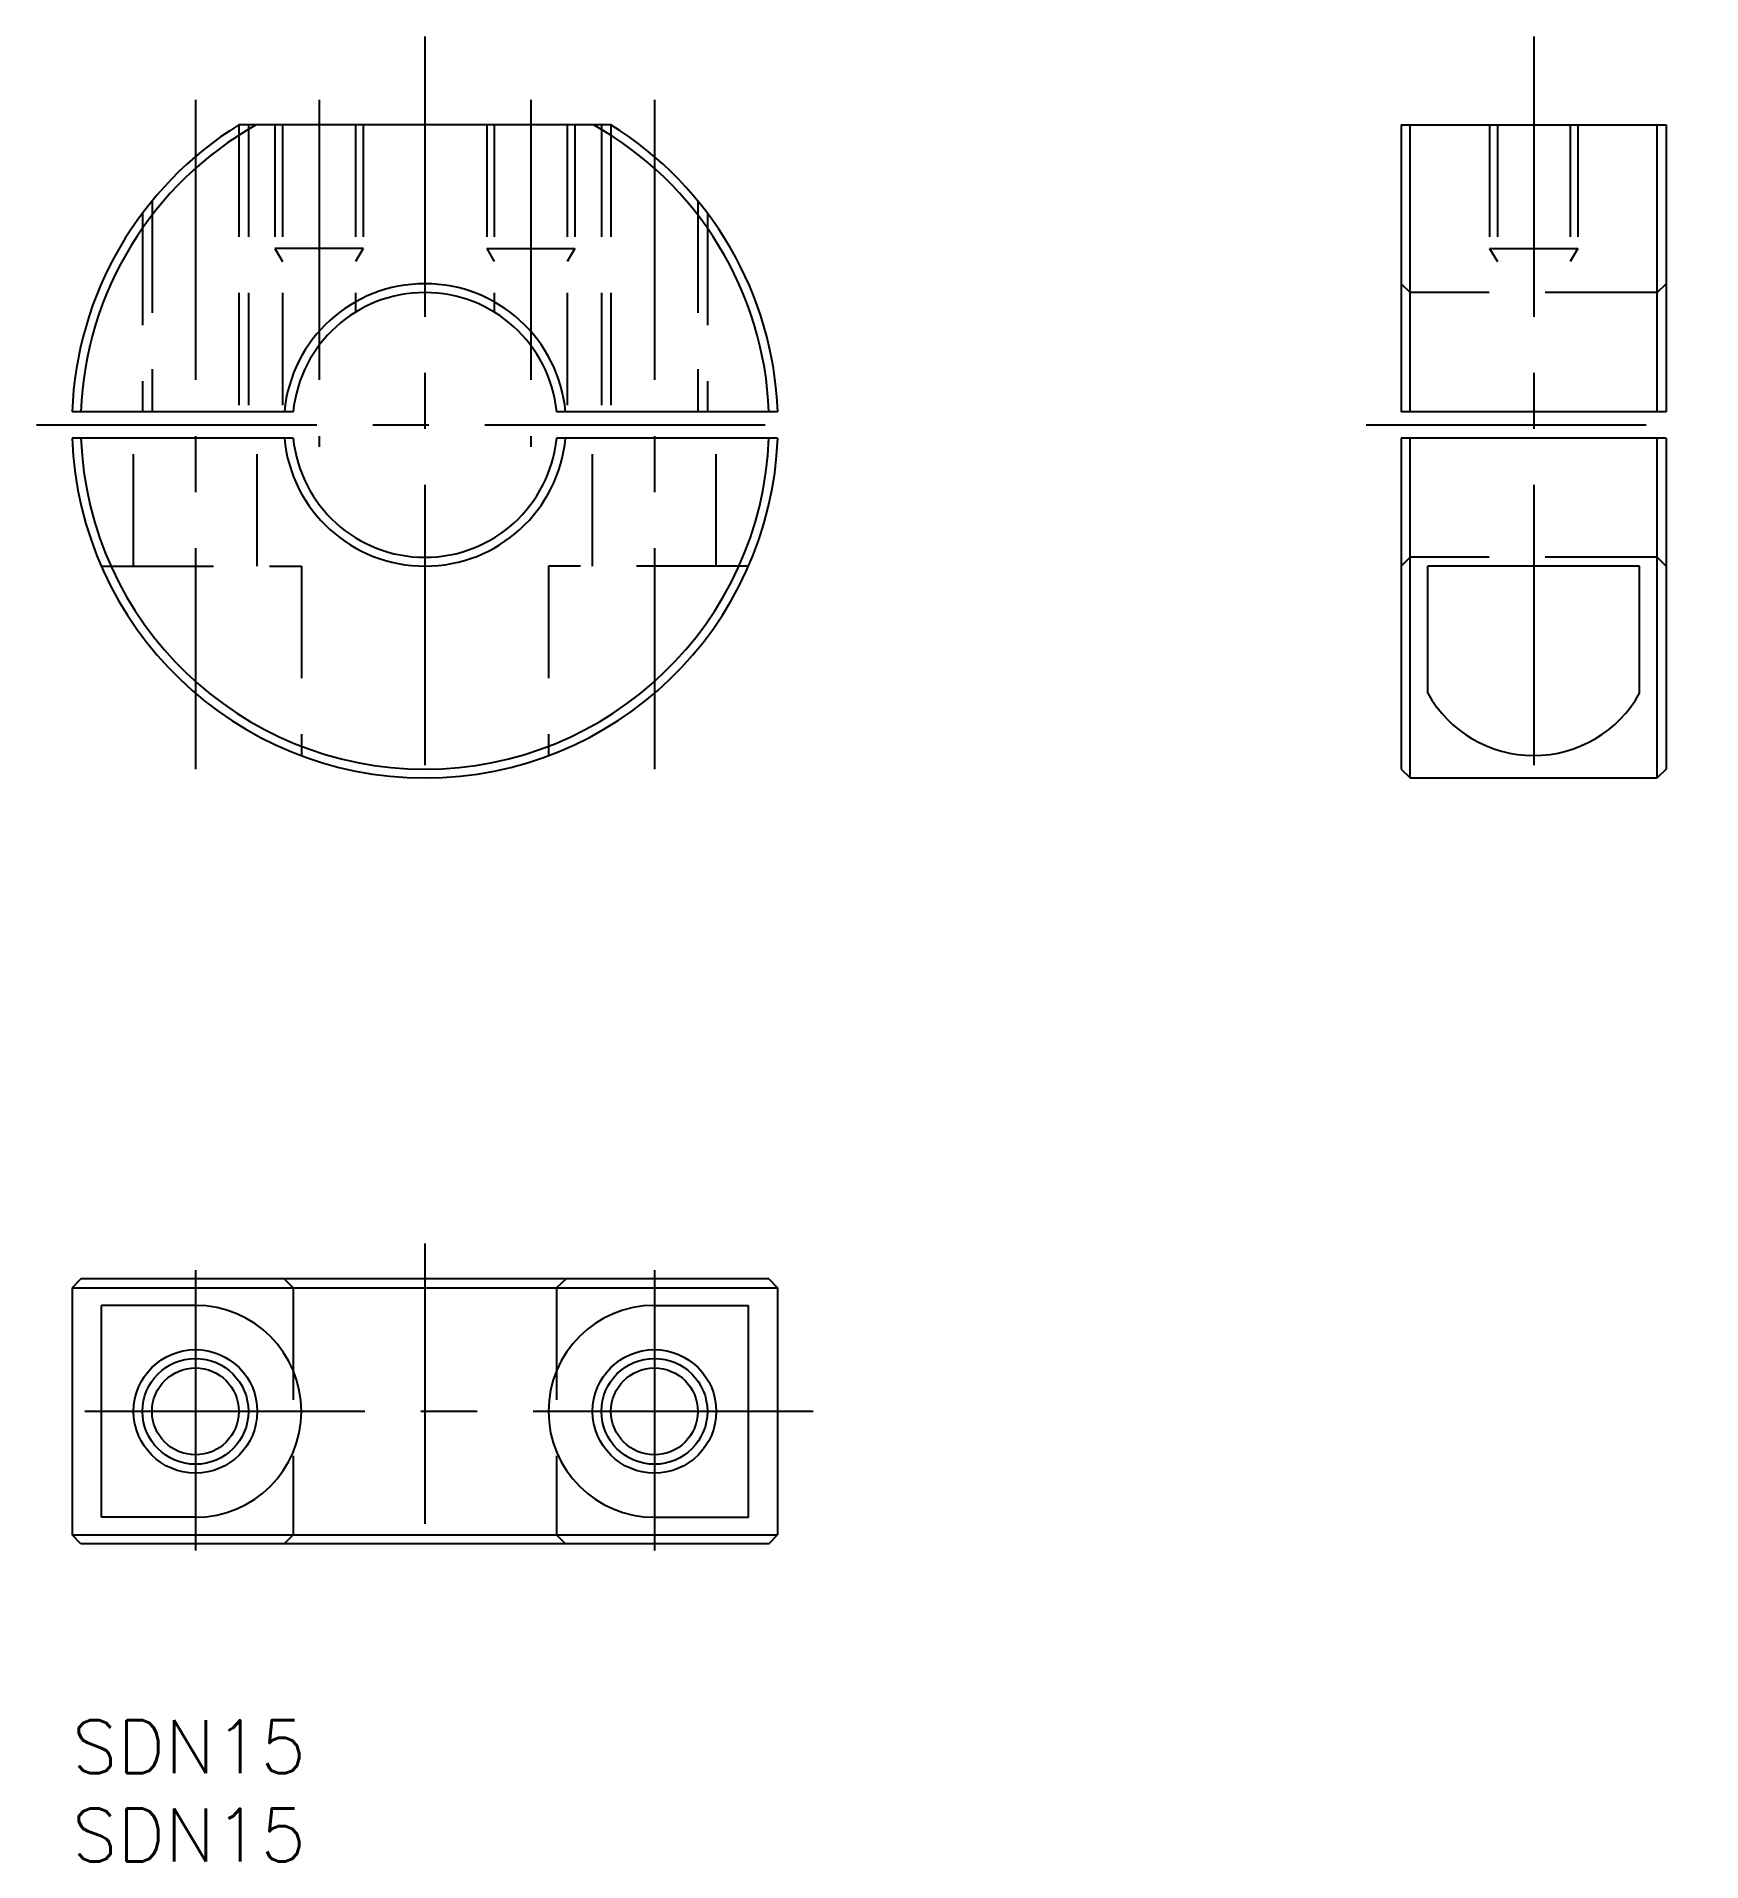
# Model space of a CAD drawing. Extents: x -2 to 92, y -8 to 95.
import ezdxf

# ---------------------------------------------------------------- set-up
doc = ezdxf.new("R2010")
doc.units = 0
doc.header["$LTSCALE"] = 0.5
doc.linetypes.add('CENTER', pattern=[50.8, 31.75, -6.35, 6.35, -6.35])
doc.linetypes.add('DASHED', pattern=[19.05, 12.7, -6.35])
for name, color, linetype in [('MSM_CENTER', 1, 'CENTER'), ('MSM_CONTINUOUS', 7, 'CONTINUOUS'), ('MSM_DASHED', 4, 'DASHED'), ('MSM_NARROW', 5, 'CONTINUOUS'), ('MSM_PART_NUMBER', 7, 'CONTINUOUS')]:
    doc.layers.add(name, color=color, linetype=linetype)
doc.styles.get("Standard").update_dxf_attribs({"font": 'txt.shx', "height": 3, "bigfont": 'bigfont.shx'})

# ---------------------------------------------------------------- blocks, each defined once
blk = doc.blocks.new('*U36')
at = {"layer": 'MSM_PART_NUMBER'}
blk.add_text('SDN15', height=3, dxfattribs=at).set_placement((0, -3))
blk = doc.blocks.new('*U37')
at = {"layer": 'MSM_PART_NUMBER'}
blk.add_text('SDN15', height=3, dxfattribs=at).set_placement((0, -8))

msp = doc.modelspace()

# ---------------------------------------------------------------- linework, layer by layer
at = {"layer": 'MSM_CENTER'}
for p, q in [((19.99, 95.38), (19.99, 51.38)), ((82.8, 95.38), (82.8, 51.38)), ((6.99, 91.8), (6.99, 53.88)), ((13.99, 91.8), (13.99, 72.13)), ((25.99, 91.8), (25.99, 72.13)), ((32.99, 91.8), (32.99, 53.88)), ((-2.01, 73.38), (41.99, 73.38)), ((73.3, 73.38), (92.3, 73.38)), ((19.99, 27), (19.99, 8)), ((6.99, 25.5), (6.99, 9.5)), ((32.99, 25.5), (32.99, 9.5)), ((41.99, 17.5), (-2.01, 17.5))]:
    msp.add_line(p, q, dxfattribs=at)
at = {"layer": 'MSM_CONTINUOUS'}
for p, q in [((30.52, 90.38), (9.45, 90.38)), ((75.3, 90.38), (75.3, 74.13)), ((75.3, 90.38), (90.3, 90.38)), ((75.8, 74.13), (75.8, 90.38)), ((89.8, 74.13), (89.8, 90.38)), ((90.3, 90.38), (90.3, 74.13)), ((12.52, 74.13), (0, 74.13)), ((39.97, 74.13), (27.45, 74.13)), ((90.3, 74.13), (75.3, 74.13)), ((12.52, 72.63), (0, 72.63)), ((39.97, 72.63), (27.45, 72.63)), ((75.3, 72.63), (75.3, 53.88)), ((90.3, 72.63), (75.3, 72.63)), ((75.8, 53.38), (75.8, 72.63)), ((89.8, 53.38), (89.8, 72.63)), ((90.3, 72.63), (90.3, 53.88)), ((88.8, 65.38), (76.8, 65.38)), ((76.8, 58.18), (76.8, 65.38)), ((88.8, 58.18), (88.8, 65.38)), ((75.3, 53.88), (75.8, 53.38)), ((90.3, 53.88), (89.8, 53.38)), ((75.8, 53.38), (89.8, 53.38)), ((0.5, 25), (0, 24.5)), ((39.47, 25), (0.5, 25)), ((39.47, 25), (39.97, 24.5)), ((0, 24.5), (39.97, 24.5)), ((0, 24.5), (0, 10.5)), ((39.97, 24.5), (39.97, 10.5)), ((1.66, 11.5), (1.66, 23.5)), ((6.99, 23.5), (1.66, 23.5)), ((32.99, 23.5), (38.32, 23.5)), ((38.32, 11.5), (38.32, 23.5)), ((6.99, 11.5), (1.66, 11.5)), ((32.99, 11.5), (38.32, 11.5)), ((0, 10.5), (39.97, 10.5)), ((0.5, 10), (0, 10.5)), ((39.47, 10), (39.97, 10.5)), ((39.47, 10), (0.5, 10))]:
    msp.add_line(p, q, dxfattribs=at)
for centre, radius in [((6.99, 17.5), 3.5), ((32.99, 17.5), 3.5), ((6.99, 17.5), 2.46), ((32.99, 17.5), 2.46)]:
    msp.add_circle(centre, radius, dxfattribs=at)
for centre, radius, start, end in [((19.99, 73.38), 20, 121.7883, 177.8509), ((19.99, 73.38), 19.5, 119.3321, 177.7958), ((19.99, 73.38), 19.5, 2.2042, 60.6679), ((19.99, 73.38), 20, 2.1491, 58.2117), ((19.99, 73.38), 8, 5.3794, 174.6206), ((19.99, 73.38), 7.5, 5.7392, 174.2608), ((19.99, 73.38), 20, 182.1491, 357.8509), ((19.99, 73.38), 19.5, 182.2042, 357.7958), ((19.99, 73.38), 8, 185.3794, 354.6206), ((19.99, 73.38), 7.5, 185.7392, 354.2608), ((82.8, 61.51), 6.86, 208.9711, 331.0289), ((6.99, 17.5), 6, 270, 90), ((32.99, 17.5), 6, 90, 270)]:
    msp.add_arc(centre, radius, start, end, dxfattribs=at)
at = {"layer": 'MSM_DASHED'}
for p, q in [((9.44, 90.38), (9.44, 74.13)), ((9.99, 90.38), (9.99, 74.13)), ((11.49, 90.38), (11.49, 83.38)), ((11.92, 90.38), (11.92, 74.13)), ((16.05, 90.38), (16.05, 79.77)), ((16.49, 90.38), (16.49, 83.38)), ((23.49, 90.38), (23.49, 83.38)), ((23.92, 90.38), (23.92, 79.77)), ((28.05, 90.38), (28.05, 74.13)), ((28.49, 90.38), (28.49, 83.38)), ((29.99, 90.38), (29.99, 74.13)), ((30.53, 90.38), (30.53, 74.13)), ((80.3, 90.38), (80.3, 83.38)), ((80.74, 90.38), (80.74, 80.88)), ((84.87, 90.38), (84.87, 80.88)), ((85.3, 90.38), (85.3, 83.38)), ((4.53, 86.07), (4.53, 74.13)), ((35.44, 86.07), (35.44, 74.13)), ((3.99, 85.38), (3.99, 74.13)), ((35.99, 85.38), (35.99, 74.13)), ((16.49, 83.38), (11.49, 83.38)), ((11.49, 83.38), (11.92, 82.63)), ((16.49, 83.38), (16.05, 82.63)), ((23.49, 83.38), (28.49, 83.38)), ((23.49, 83.38), (23.92, 82.63)), ((28.49, 83.38), (28.05, 82.63)), ((80.3, 83.38), (85.3, 83.38)), ((80.3, 83.38), (80.74, 82.63)), ((85.3, 83.38), (84.87, 82.63)), ((75.8, 80.88), (75.3, 81.38)), ((89.8, 80.88), (75.8, 80.88)), ((89.8, 80.88), (90.3, 81.38)), ((3.49, 65.38), (3.49, 72.63)), ((10.49, 65.38), (10.49, 72.63)), ((29.49, 65.38), (29.49, 72.63)), ((36.49, 65.38), (36.49, 72.63)), ((1.66, 65.38), (12.99, 65.38)), ((12.99, 65.38), (12.99, 54.65)), ((38.32, 65.38), (26.99, 65.38)), ((26.99, 65.38), (26.99, 54.65)), ((75.8, 65.88), (75.3, 65.38)), ((89.8, 65.88), (75.8, 65.88)), ((89.8, 65.88), (90.3, 65.38)), ((12.02, 25), (12.52, 24.5)), ((27.99, 25), (27.45, 24.5)), ((12.52, 24.5), (12.52, 10.5)), ((27.45, 24.5), (27.45, 10.5)), ((12.02, 10), (12.52, 10.5)), ((27.95, 10), (27.45, 10.5))]:
    msp.add_line(p, q, dxfattribs=at)
at = {"layer": 'MSM_NARROW'}
for centre in [(6.99, 17.5), (32.99, 17.5)]:
    msp.add_circle(centre, 3, dxfattribs=at)

# ---------------------------------------------------------------- block references
at = {"layer": 'MSM_CONTINUOUS'}
for name in ['*U36', '*U37']:
    msp.add_blockref(name, (0, 0), dxfattribs=at)

doc.saveas('drawing.dxf')
